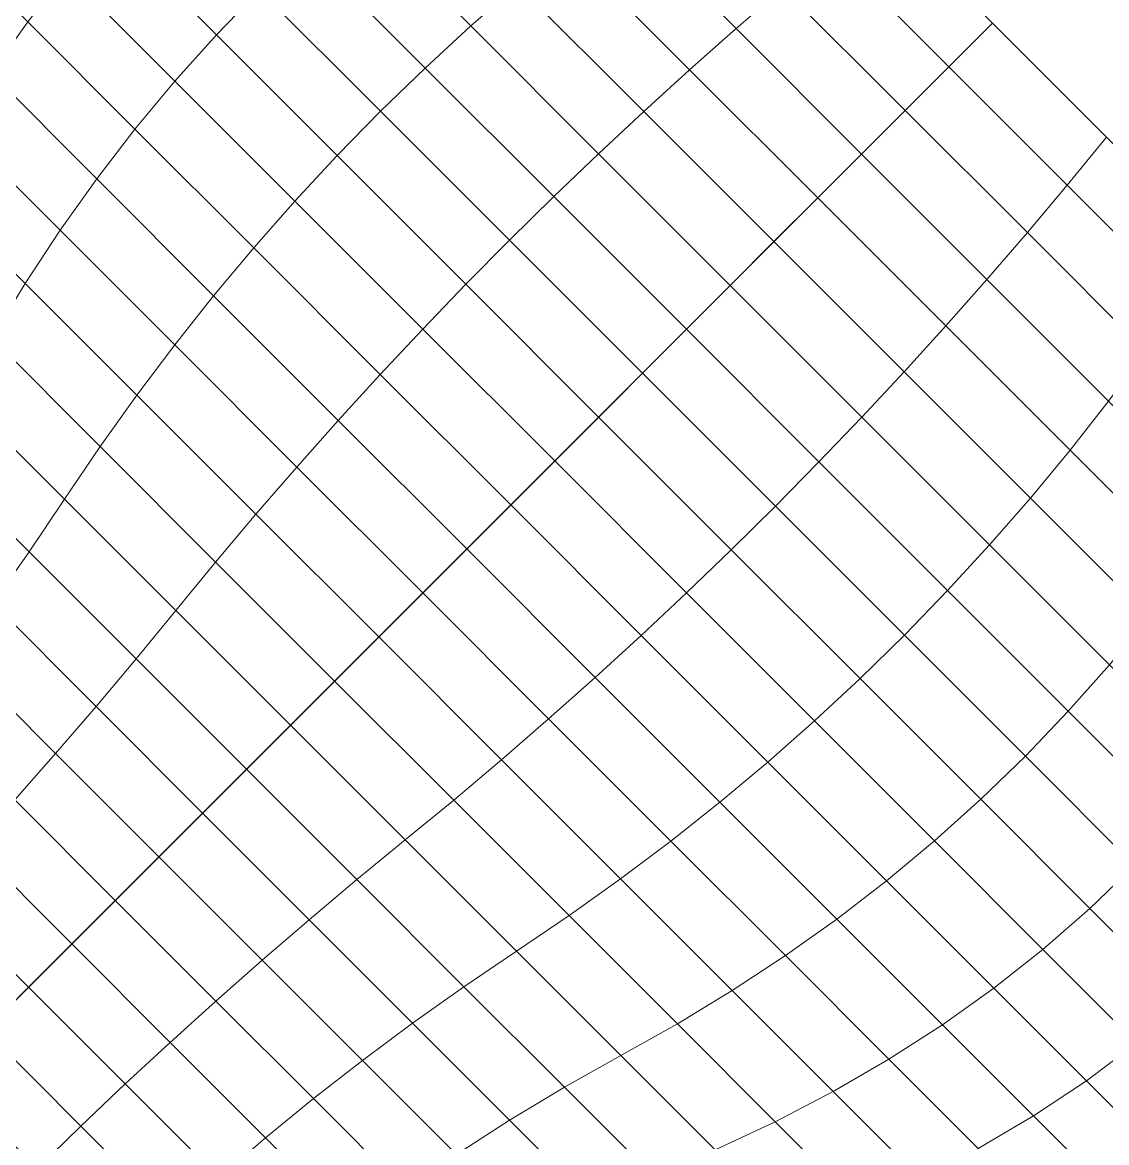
# Model space of a CAD drawing. Header units: millimetres. Extents: x 1246 to 16959, y -13818 to -1371.
# Drawn here: x 7549.023 to 7551.693, y -1387.845 to -1385.087 of the extents above; entities that cross this region are included whole.
import ezdxf

# ---------------------------------------------------------------- set-up
doc = ezdxf.new("R2010")
doc.units = ezdxf.units.MM
doc.header["$LTSCALE"] = 50
doc.layers.add('pio-Pillow Block - 3D', color=7, linetype='Continuous', lineweight=5)

# ---------------------------------------------------------------- blocks, each defined once
blk = doc.blocks.new('obj-02')
at = {"layer": 'pio-Pillow Block - 3D', "color": 7, "linetype": 'Continuous', "lineweight": 5, "transparency": 33554687}
for points in [[(49.7955, 116.5284), (49.8201, 116.5039), (51.412, 114.912), (49.7955, 116.5284)], [(49.8201, 116.5039), (49.7955, 116.5284), (51.412, 114.912), (49.8201, 116.5039)], [(49.8201, 116.5039), (49.893, 116.4309), (51.412, 114.912), (49.8201, 116.5039)], [(49.893, 116.4309), (49.8201, 116.5039), (51.412, 114.912), (49.893, 116.4309)], [(49.893, 116.4309), (50.0121, 116.3118), (51.412, 114.912), (49.893, 116.4309)], [(50.0121, 116.3118), (49.893, 116.4309), (51.412, 114.912), (50.0121, 116.3118)], [(50.0121, 116.3118), (50.1737, 116.1502), (51.412, 114.912), (50.0121, 116.3118)], [(50.1737, 116.1502), (50.0121, 116.3118), (51.412, 114.912), (50.1737, 116.1502)], [(50.1737, 116.1502), (50.3729, 115.951), (51.412, 114.912), (50.1737, 116.1502)], [(50.3729, 115.951), (50.1737, 116.1502), (51.412, 114.912), (50.3729, 115.951)], [(50.3729, 115.951), (50.6037, 115.7202), (51.412, 114.912), (50.3729, 115.951)], [(50.6037, 115.7202), (50.3729, 115.951), (51.412, 114.912), (50.6037, 115.7202)], [(50.6037, 115.7202), (50.8591, 115.4648), (51.412, 114.912), (50.6037, 115.7202)], [(50.8591, 115.4648), (50.6037, 115.7202), (51.412, 114.912), (50.8591, 115.4648)], [(50.8591, 115.4648), (51.1313, 115.1927), (51.412, 114.912), (50.8591, 115.4648)], [(51.1313, 115.1927), (50.8591, 115.4648), (51.412, 114.912), (51.1313, 115.1927)], [(49.8318, 115.1998), (50.1269, 114.9047), (50.2421, 115.0053), (49.9504, 115.297), (49.8318, 115.1998)], [(50.1269, 114.9047), (49.8318, 115.1998), (49.9504, 115.297), (50.2421, 115.0053), (50.1269, 114.9047)], [(50.4807, 115.1978), (50.7802, 114.8982), (50.8959, 114.9979), (50.6041, 115.2897), (50.4807, 115.1978)], [(50.7802, 114.8982), (50.4807, 115.1978), (50.6041, 115.2897), (50.8959, 114.9979), (50.7802, 114.8982)], [(49.2318, 115.1517), (49.5006, 114.883), (49.607, 114.9928), (49.3377, 115.262), (49.2318, 115.1517)], [(49.5006, 114.883), (49.2318, 115.1517), (49.3377, 115.262), (49.607, 114.9928), (49.5006, 114.883)], [(49.7174, 115.0984), (50.0145, 114.8012), (50.1269, 114.9047), (49.8318, 115.1998), (49.7174, 115.0984)], [(50.0145, 114.8012), (49.7174, 115.0984), (49.8318, 115.1998), (50.1269, 114.9047), (50.0145, 114.8012)], [(50.36, 115.103), (50.666, 114.797), (50.7802, 114.8982), (50.4807, 115.1978), (50.36, 115.103)], [(50.666, 114.797), (50.36, 115.103), (50.4807, 115.1978), (50.7802, 114.8982), (50.666, 114.797)], [(51.0129, 115.096), (51.3045, 114.8045), (51.412, 114.912), (51.1313, 115.1927), (51.0129, 115.096)], [(51.3045, 114.8045), (51.0129, 115.096), (51.1313, 115.1927), (51.412, 114.912), (51.3045, 114.8045)], [(51.1313, 115.1927), (51.412, 114.912), (51.412, 114.912), (51.1313, 115.1927)], [(51.412, 114.912), (51.1313, 115.1927), (51.412, 114.912), (51.412, 114.912)], [(49.1312, 115.0361), (49.3983, 114.7689), (49.5006, 114.883), (49.2318, 115.1517), (49.1312, 115.0361)], [(49.3983, 114.7689), (49.1312, 115.0361), (49.2318, 115.1517), (49.5006, 114.883), (49.3983, 114.7689)], [(48.721, 115.0132), (48.9456, 114.7886), (49.0358, 114.915), (48.8077, 115.1431), (48.721, 115.0132)], [(48.9456, 114.7886), (48.721, 115.0132), (48.8077, 115.1431), (49.0358, 114.915), (48.9456, 114.7886)], [(49.607, 114.9928), (49.9049, 114.6948), (50.0145, 114.8012), (49.7174, 115.0984), (49.607, 114.9928)], [(49.9049, 114.6948), (49.607, 114.9928), (49.7174, 115.0984), (50.0145, 114.8012), (49.9049, 114.6948)], [(50.2421, 115.0053), (50.553, 114.6944), (50.666, 114.797), (50.36, 115.103), (50.2421, 115.0053)], [(50.553, 114.6944), (50.2421, 115.0053), (50.36, 115.103), (50.666, 114.797), (50.553, 114.6944)], [(50.8959, 114.9979), (51.1969, 114.6969), (51.3045, 114.8045), (51.0129, 115.096), (50.8959, 114.9979)], [(51.1969, 114.6969), (50.8959, 114.9979), (51.0129, 115.096), (51.3045, 114.8045), (51.1969, 114.6969)], [(49.0358, 114.915), (49.3, 114.6507), (49.3983, 114.7689), (49.1312, 115.0361), (49.0358, 114.915)], [(49.3, 114.6507), (49.0358, 114.915), (49.1312, 115.0361), (49.3983, 114.7689), (49.3, 114.6507)], [(49.5006, 114.883), (49.798, 114.5856), (49.9049, 114.6948), (49.607, 114.9928), (49.5006, 114.883)], [(49.798, 114.5856), (49.5006, 114.883), (49.607, 114.9928), (49.9049, 114.6948), (49.798, 114.5856)], [(50.1269, 114.9047), (50.4415, 114.5902), (50.553, 114.6944), (50.2421, 115.0053), (50.1269, 114.9047)], [(50.4415, 114.5902), (50.1269, 114.9047), (50.2421, 115.0053), (50.553, 114.6944), (50.4415, 114.5902)], [(50.7802, 114.8982), (51.0892, 114.5892), (51.1969, 114.6969), (50.8959, 114.9979), (50.7802, 114.8982)], [(51.0892, 114.5892), (50.7802, 114.8982), (50.8959, 114.9979), (51.1969, 114.6969), (51.0892, 114.5892)], [(51.412, 114.912), (46.0238, 109.5238), (46.0238, 109.5238), (51.412, 114.912)], [(51.412, 114.912), (51.412, 114.912), (46.0238, 109.5238), (51.412, 114.912)], [(51.412, 114.912), (46.0238, 109.5238), (46.0238, 109.5238), (51.412, 114.912)], [(51.412, 114.912), (51.412, 114.912), (46.0238, 109.5238), (51.412, 114.912)], [(51.412, 114.912), (46.0238, 109.5238), (46.0238, 109.5238), (51.412, 114.912)], [(51.412, 114.912), (51.412, 114.912), (46.0238, 109.5238), (51.412, 114.912)], [(51.412, 114.912), (46.0238, 109.5238), (46.0238, 109.5238), (51.412, 114.912)], [(51.412, 114.912), (51.412, 114.912), (46.0238, 109.5238), (51.412, 114.912)], [(51.412, 114.912), (46.0238, 109.5238), (46.0238, 109.5238), (51.412, 114.912)], [(51.412, 114.912), (51.412, 114.912), (46.0238, 109.5238), (51.412, 114.912)], [(51.412, 114.912), (46.0238, 109.5238), (46.0238, 109.5238), (51.412, 114.912)], [(51.412, 114.912), (51.412, 114.912), (46.0238, 109.5238), (51.412, 114.912)], [(51.412, 114.912), (46.0238, 109.5238), (46.0238, 109.5238), (51.412, 114.912)], [(51.412, 114.912), (51.412, 114.912), (46.0238, 109.5238), (51.412, 114.912)], [(51.412, 114.912), (46.0238, 109.5238), (46.0238, 109.5238), (51.412, 114.912)], [(51.412, 114.912), (51.412, 114.912), (46.0238, 109.5238), (51.412, 114.912)], [(51.412, 114.912), (46.0238, 109.5238), (46.0238, 109.5238), (51.412, 114.912)], [(51.412, 114.912), (51.412, 114.912), (46.0238, 109.5238), (51.412, 114.912)], [(51.412, 114.912), (46.0238, 109.5238), (46.0238, 109.5238), (51.412, 114.912)], [(51.412, 114.912), (51.412, 114.912), (46.0238, 109.5238), (51.412, 114.912)], [(51.412, 114.912), (46.0238, 109.5238), (46.0238, 109.5238), (51.412, 114.912)], [(51.412, 114.912), (51.412, 114.912), (46.0238, 109.5238), (51.412, 114.912)], [(51.412, 114.912), (46.0238, 109.5238), (46.0238, 109.5238), (51.412, 114.912)], [(51.412, 114.912), (51.412, 114.912), (46.0238, 109.5238), (51.412, 114.912)], [(51.412, 114.912), (46.0238, 109.5238), (46.0238, 109.5238), (51.412, 114.912)], [(51.412, 114.912), (51.412, 114.912), (46.0238, 109.5238), (51.412, 114.912)], [(51.412, 114.912), (46.0238, 109.5238), (46.0238, 109.5238), (51.412, 114.912)], [(51.412, 114.912), (51.412, 114.912), (46.0238, 109.5238), (51.412, 114.912)], [(51.412, 114.912), (46.0238, 109.5238), (46.0238, 109.5238), (51.412, 114.912)], [(51.412, 114.912), (51.412, 114.912), (46.0238, 109.5238), (51.412, 114.912)], [(51.412, 114.912), (46.0238, 109.5238), (46.0238, 109.5238), (51.412, 114.912)], [(51.412, 114.912), (51.412, 114.912), (46.0238, 109.5238), (51.412, 114.912)], [(51.412, 114.912), (46.0238, 109.5238), (46.0238, 109.5238), (51.412, 114.912)], [(51.412, 114.912), (51.412, 114.912), (46.0238, 109.5238), (51.412, 114.912)], [(51.412, 114.912), (46.0238, 109.5238), (46.0238, 109.5238), (51.412, 114.912)], [(51.412, 114.912), (51.412, 114.912), (46.0238, 109.5238), (51.412, 114.912)], [(51.412, 114.912), (46.0238, 109.5238), (46.0238, 109.5238), (51.412, 114.912)], [(51.412, 114.912), (51.412, 114.912), (46.0238, 109.5238), (51.412, 114.912)], [(51.412, 114.912), (46.0238, 109.5238), (46.0238, 109.5238), (51.412, 114.912)], [(51.412, 114.912), (51.412, 114.912), (46.0238, 109.5238), (51.412, 114.912)], [(51.412, 114.912), (46.0238, 109.5238), (46.0238, 109.5238), (51.412, 114.912)], [(51.412, 114.912), (51.412, 114.912), (46.0238, 109.5238), (51.412, 114.912)], [(51.412, 114.912), (46.0238, 109.5238), (46.0238, 109.5238), (51.412, 114.912)], [(51.412, 114.912), (51.412, 114.912), (46.0238, 109.5238), (51.412, 114.912)], [(51.412, 114.912), (46.0238, 109.5238), (46.0238, 109.5238), (51.412, 114.912)], [(51.412, 114.912), (51.412, 114.912), (46.0238, 109.5238), (51.412, 114.912)], [(51.412, 114.912), (46.0238, 109.5238), (46.0238, 109.5238), (51.412, 114.912)], [(51.412, 114.912), (51.412, 114.912), (46.0238, 109.5238), (51.412, 114.912)], [(51.412, 114.912), (46.0238, 109.5238), (46.0238, 109.5238), (51.412, 114.912)], [(51.412, 114.912), (51.412, 114.912), (46.0238, 109.5238), (51.412, 114.912)], [(51.412, 114.912), (46.0238, 109.5238), (46.0238, 109.5238), (51.412, 114.912)], [(51.412, 114.912), (51.412, 114.912), (46.0238, 109.5238), (51.412, 114.912)], [(51.412, 114.912), (46.0238, 109.5238), (46.0238, 109.5238), (51.412, 114.912)], [(51.412, 114.912), (51.412, 114.912), (46.0238, 109.5238), (51.412, 114.912)], [(51.412, 114.912), (46.0238, 109.5238), (46.0238, 109.5238), (51.412, 114.912)], [(51.412, 114.912), (51.412, 114.912), (46.0238, 109.5238), (51.412, 114.912)], [(51.412, 114.912), (46.0238, 109.5238), (46.0238, 109.5238), (51.412, 114.912)], [(51.412, 114.912), (51.412, 114.912), (46.0238, 109.5238), (51.412, 114.912)], [(51.412, 114.912), (46.0238, 109.5238), (46.0238, 109.5238), (51.412, 114.912)], [(51.412, 114.912), (51.412, 114.912), (46.0238, 109.5238), (51.412, 114.912)], [(51.412, 114.912), (46.0238, 109.5238), (46.0238, 109.5238), (51.412, 114.912)], [(51.412, 114.912), (51.412, 114.912), (46.0238, 109.5238), (51.412, 114.912)], [(51.412, 114.912), (46.0238, 109.5238), (46.0238, 109.5238), (51.412, 114.912)], [(51.412, 114.912), (51.412, 114.912), (46.0238, 109.5238), (51.412, 114.912)], [(51.412, 114.912), (46.0238, 109.5238), (46.0238, 109.5238), (51.412, 114.912)], [(51.412, 114.912), (51.412, 114.912), (46.0238, 109.5238), (51.412, 114.912)], [(51.412, 114.912), (46.0238, 109.5238), (46.0238, 109.5238), (51.412, 114.912)], [(51.412, 114.912), (51.412, 114.912), (46.0238, 109.5238), (51.412, 114.912)], [(51.412, 114.912), (46.0238, 109.5238), (46.0238, 109.5238), (51.412, 114.912)], [(51.412, 114.912), (51.412, 114.912), (46.0238, 109.5238), (51.412, 114.912)], [(51.412, 114.912), (46.0238, 109.5238), (46.0238, 109.5238), (51.412, 114.912)], [(51.412, 114.912), (51.412, 114.912), (46.0238, 109.5238), (51.412, 114.912)], [(51.412, 114.912), (46.0238, 109.5238), (46.0238, 109.5238), (51.412, 114.912)], [(51.412, 114.912), (51.412, 114.912), (46.0238, 109.5238), (51.412, 114.912)], [(48.9456, 114.7886), (49.2058, 114.5283), (49.3, 114.6507), (49.0358, 114.915), (48.9456, 114.7886)], [(49.2058, 114.5283), (48.9456, 114.7886), (49.0358, 114.915), (49.3, 114.6507), (49.2058, 114.5283)], [(50.0145, 114.8012), (50.3312, 114.4845), (50.4415, 114.5902), (50.1269, 114.9047), (50.0145, 114.8012)], [(50.3312, 114.4845), (50.0145, 114.8012), (50.1269, 114.9047), (50.4415, 114.5902), (50.3312, 114.4845)], [(51.3045, 114.8045), (51.412, 114.912), (51.412, 114.912), (51.3045, 114.8045)], [(51.596, 114.5129), (51.3045, 114.8045), (51.412, 114.912), (51.6927, 114.6313), (51.596, 114.5129)], [(51.3045, 114.8045), (51.596, 114.5129), (51.6927, 114.6313), (51.412, 114.912), (51.3045, 114.8045)], [(51.412, 114.912), (51.412, 114.912), (51.412, 114.912), (51.412, 114.912)], [(51.6927, 114.6313), (51.412, 114.912), (51.412, 114.912), (51.6927, 114.6313)], [(51.9648, 114.3591), (51.6927, 114.6313), (51.412, 114.912), (51.9648, 114.3591)], [(52.2202, 114.1037), (51.9648, 114.3591), (51.412, 114.912), (52.2202, 114.1037)], [(52.451, 113.8729), (52.2202, 114.1037), (51.412, 114.912), (52.451, 113.8729)], [(52.6502, 113.6737), (52.451, 113.8729), (51.412, 114.912), (52.6502, 113.6737)], [(52.8118, 113.5121), (52.6502, 113.6737), (51.412, 114.912), (52.8118, 113.5121)], [(52.9309, 113.393), (52.8118, 113.5121), (51.412, 114.912), (52.9309, 113.393)], [(53.0039, 113.3201), (52.9309, 113.393), (51.412, 114.912), (53.0039, 113.3201)], [(53.0284, 113.2955), (53.0039, 113.3201), (51.412, 114.912), (53.0284, 113.2955)], [(53.0039, 113.3201), (53.0284, 113.2955), (51.412, 114.912), (53.0039, 113.3201)], [(52.9309, 113.393), (53.0039, 113.3201), (51.412, 114.912), (52.9309, 113.393)], [(52.8118, 113.5121), (52.9309, 113.393), (51.412, 114.912), (52.8118, 113.5121)], [(52.6502, 113.6737), (52.8118, 113.5121), (51.412, 114.912), (52.6502, 113.6737)], [(52.451, 113.8729), (52.6502, 113.6737), (51.412, 114.912), (52.451, 113.8729)], [(52.2202, 114.1037), (52.451, 113.8729), (51.412, 114.912), (52.2202, 114.1037)], [(51.9648, 114.3591), (52.2202, 114.1037), (51.412, 114.912), (51.9648, 114.3591)], [(51.6927, 114.6313), (51.9648, 114.3591), (51.412, 114.912), (51.6927, 114.6313)], [(51.412, 114.912), (51.6927, 114.6313), (51.412, 114.912), (51.412, 114.912)], [(49.3983, 114.7689), (49.6938, 114.4734), (49.798, 114.5856), (49.5006, 114.883), (49.3983, 114.7689)], [(49.6938, 114.4734), (49.3983, 114.7689), (49.5006, 114.883), (49.798, 114.5856), (49.6938, 114.4734)], [(50.666, 114.797), (50.9815, 114.4815), (51.0892, 114.5892), (50.7802, 114.8982), (50.666, 114.797)], [(50.9815, 114.4815), (50.666, 114.797), (50.7802, 114.8982), (51.0892, 114.5892), (50.9815, 114.4815)], [(49.9049, 114.6948), (50.2224, 114.3773), (50.3312, 114.4845), (50.0145, 114.8012), (49.9049, 114.6948)], [(50.2224, 114.3773), (49.9049, 114.6948), (50.0145, 114.8012), (50.3312, 114.4845), (50.2224, 114.3773)], [(50.553, 114.6944), (50.8737, 114.3737), (50.9815, 114.4815), (50.666, 114.797), (50.553, 114.6944)], [(50.8737, 114.3737), (50.553, 114.6944), (50.666, 114.797), (50.9815, 114.4815), (50.8737, 114.3737)], [(51.1969, 114.6969), (51.3045, 114.8045), (51.3045, 114.8045), (51.1969, 114.6969)], [(51.4979, 114.3959), (51.1969, 114.6969), (51.3045, 114.8045), (51.596, 114.5129), (51.4979, 114.3959)], [(51.1969, 114.6969), (51.4979, 114.3959), (51.596, 114.5129), (51.3045, 114.8045), (51.1969, 114.6969)], [(48.8606, 114.6568), (49.1157, 114.4017), (49.2058, 114.5283), (48.9456, 114.7886), (48.8606, 114.6568)], [(49.1157, 114.4017), (48.8606, 114.6568), (48.9456, 114.7886), (49.2058, 114.5283), (49.1157, 114.4017)], [(49.3, 114.6507), (49.5924, 114.3584), (49.6938, 114.4734), (49.3983, 114.7689), (49.3, 114.6507)], [(49.5924, 114.3584), (49.3, 114.6507), (49.3983, 114.7689), (49.6938, 114.4734), (49.5924, 114.3584)], [(49.798, 114.5856), (50.1149, 114.2686), (50.2224, 114.3773), (49.9049, 114.6948), (49.798, 114.5856)], [(50.1149, 114.2686), (49.798, 114.5856), (49.9049, 114.6948), (50.2224, 114.3773), (50.1149, 114.2686)], [(50.4415, 114.5902), (50.7658, 114.2658), (50.8737, 114.3737), (50.553, 114.6944), (50.4415, 114.5902)], [(50.7658, 114.2658), (50.4415, 114.5902), (50.553, 114.6944), (50.8737, 114.3737), (50.7658, 114.2658)], [(51.0892, 114.5892), (51.1969, 114.6969), (51.1969, 114.6969), (51.0892, 114.5892)], [(51.3982, 114.2802), (51.0892, 114.5892), (51.1969, 114.6969), (51.4979, 114.3959), (51.3982, 114.2802)], [(51.0892, 114.5892), (51.3982, 114.2802), (51.4979, 114.3959), (51.1969, 114.6969), (51.0892, 114.5892)], [(48.7809, 114.5196), (49.0296, 114.2709), (49.1157, 114.4017), (48.8606, 114.6568), (48.7809, 114.5196)], [(49.0296, 114.2709), (48.7809, 114.5196), (48.8606, 114.6568), (49.1157, 114.4017), (49.0296, 114.2709)], [(49.2058, 114.5283), (49.4937, 114.2404), (49.5924, 114.3584), (49.3, 114.6507), (49.2058, 114.5283)], [(49.4937, 114.2404), (49.2058, 114.5283), (49.3, 114.6507), (49.5924, 114.3584), (49.4937, 114.2404)], [(51.8787, 114.2302), (51.596, 114.5129), (51.6927, 114.6313), (51.9648, 114.3591), (51.8787, 114.2302)], [(51.596, 114.5129), (51.8787, 114.2302), (51.9648, 114.3591), (51.6927, 114.6313), (51.596, 114.5129)], [(49.6938, 114.4734), (50.0088, 114.1585), (50.1149, 114.2686), (49.798, 114.5856), (49.6938, 114.4734)], [(50.0088, 114.1585), (49.6938, 114.4734), (49.798, 114.5856), (50.1149, 114.2686), (50.0088, 114.1585)], [(50.3312, 114.4845), (50.6579, 114.1579), (50.7658, 114.2658), (50.4415, 114.5902), (50.3312, 114.4845)], [(50.6579, 114.1579), (50.3312, 114.4845), (50.4415, 114.5902), (50.7658, 114.2658), (50.6579, 114.1579)], [(50.9815, 114.4815), (51.0892, 114.5892), (51.0892, 114.5892), (50.9815, 114.4815)], [(51.297, 114.166), (50.9815, 114.4815), (51.0892, 114.5892), (51.3982, 114.2802), (51.297, 114.166)], [(50.9815, 114.4815), (51.297, 114.166), (51.3982, 114.2802), (51.0892, 114.5892), (50.9815, 114.4815)], [(48.7064, 114.377), (48.9475, 114.1359), (49.0296, 114.2709), (48.7809, 114.5196), (48.7064, 114.377)], [(48.9475, 114.1359), (48.7064, 114.377), (48.7809, 114.5196), (49.0296, 114.2709), (48.9475, 114.1359)], [(49.1157, 114.4017), (49.3978, 114.1196), (49.4937, 114.2404), (49.2058, 114.5283), (49.1157, 114.4017)], [(49.3978, 114.1196), (49.1157, 114.4017), (49.2058, 114.5283), (49.4937, 114.2404), (49.3978, 114.1196)], [(51.7897, 114.1041), (51.4979, 114.3959), (51.596, 114.5129), (51.8787, 114.2302), (51.7897, 114.1041)], [(51.4979, 114.3959), (51.7897, 114.1041), (51.8787, 114.2302), (51.596, 114.5129), (51.4979, 114.3959)], [(49.5924, 114.3584), (49.904, 114.0468), (50.0088, 114.1585), (49.6938, 114.4734), (49.5924, 114.3584)], [(49.904, 114.0468), (49.5924, 114.3584), (49.6938, 114.4734), (50.0088, 114.1585), (49.904, 114.0468)], [(50.2224, 114.3773), (50.5499, 114.0499), (50.6579, 114.1579), (50.3312, 114.4845), (50.2224, 114.3773)], [(50.5499, 114.0499), (50.2224, 114.3773), (50.3312, 114.4845), (50.6579, 114.1579), (50.5499, 114.0499)], [(50.8737, 114.3737), (50.9815, 114.4815), (50.9815, 114.4815), (50.8737, 114.3737)], [(51.1944, 114.053), (50.8737, 114.3737), (50.9815, 114.4815), (51.297, 114.166), (51.1944, 114.053)], [(50.8737, 114.3737), (51.1944, 114.053), (51.297, 114.166), (50.9815, 114.4815), (50.8737, 114.3737)], [(49.0296, 114.2709), (49.3047, 113.9958), (49.3978, 114.1196), (49.1157, 114.4017), (49.0296, 114.2709)], [(49.3047, 113.9958), (49.0296, 114.2709), (49.1157, 114.4017), (49.3978, 114.1196), (49.3047, 113.9958)], [(51.6978, 113.9807), (51.3982, 114.2802), (51.4979, 114.3959), (51.7897, 114.1041), (51.6978, 113.9807)], [(51.3982, 114.2802), (51.6978, 113.9807), (51.7897, 114.1041), (51.4979, 114.3959), (51.3982, 114.2802)], [(49.4937, 114.2404), (49.8006, 113.9336), (49.904, 114.0468), (49.5924, 114.3584), (49.4937, 114.2404)], [(49.8006, 113.9336), (49.4937, 114.2404), (49.5924, 114.3584), (49.904, 114.0468), (49.8006, 113.9336)], [(50.1149, 114.2686), (50.4418, 113.9418), (50.5499, 114.0499), (50.2224, 114.3773), (50.1149, 114.2686)], [(50.4418, 113.9418), (50.1149, 114.2686), (50.2224, 114.3773), (50.5499, 114.0499), (50.4418, 113.9418)], [(50.7658, 114.2658), (50.8737, 114.3737), (50.8737, 114.3737), (50.7658, 114.2658)], [(51.0902, 113.9415), (50.7658, 114.2658), (50.8737, 114.3737), (51.1944, 114.053), (51.0902, 113.9415)], [(50.7658, 114.2658), (51.0902, 113.9415), (51.1944, 114.053), (50.8737, 114.3737), (50.7658, 114.2658)], [(48.9475, 114.1359), (49.2143, 113.8692), (49.3047, 113.9958), (49.0296, 114.2709), (48.9475, 114.1359)], [(49.2143, 113.8692), (48.9475, 114.1359), (49.0296, 114.2709), (49.3047, 113.9958), (49.2143, 113.8692)], [(50.0088, 114.1585), (50.3336, 113.8336), (50.4418, 113.9418), (50.1149, 114.2686), (50.0088, 114.1585)], [(50.3336, 113.8336), (50.0088, 114.1585), (50.1149, 114.2686), (50.4418, 113.9418), (50.3336, 113.8336)], [(51.603, 113.86), (51.297, 114.166), (51.3982, 114.2802), (51.6978, 113.9807), (51.603, 113.86)], [(51.297, 114.166), (51.603, 113.86), (51.6978, 113.9807), (51.3982, 114.2802), (51.297, 114.166)], [(49.3978, 114.1196), (49.6986, 113.8188), (49.8006, 113.9336), (49.4937, 114.2404), (49.3978, 114.1196)], [(49.6986, 113.8188), (49.3978, 114.1196), (49.4937, 114.2404), (49.8006, 113.9336), (49.6986, 113.8188)], [(50.6579, 114.1579), (50.7658, 114.2658), (50.7658, 114.2658), (50.6579, 114.1579)], [(50.9845, 113.8312), (50.6579, 114.1579), (50.7658, 114.2658), (51.0902, 113.9415), (50.9845, 113.8312)], [(50.6579, 114.1579), (50.9845, 113.8312), (51.0902, 113.9415), (50.7658, 114.2658), (50.6579, 114.1579)], [(49.904, 114.0468), (50.2254, 113.7254), (50.3336, 113.8336), (50.0088, 114.1585), (49.904, 114.0468)], [(50.2254, 113.7254), (49.904, 114.0468), (50.0088, 114.1585), (50.3336, 113.8336), (50.2254, 113.7254)], [(50.5499, 114.0499), (50.6579, 114.1579), (50.6579, 114.1579), (50.5499, 114.0499)], [(50.8773, 113.7224), (50.5499, 114.0499), (50.6579, 114.1579), (50.9845, 113.8312), (50.8773, 113.7224)], [(50.5499, 114.0499), (50.8773, 113.7224), (50.9845, 113.8312), (50.6579, 114.1579), (50.5499, 114.0499)], [(51.5053, 113.7421), (51.1944, 114.053), (51.297, 114.166), (51.603, 113.86), (51.5053, 113.7421)], [(51.1944, 114.053), (51.5053, 113.7421), (51.603, 113.86), (51.297, 114.166), (51.1944, 114.053)], [(48.8695, 113.9968), (49.1266, 113.7397), (49.2143, 113.8692), (48.9475, 114.1359), (48.8695, 113.9968)], [(49.1266, 113.7397), (48.8695, 113.9968), (48.9475, 114.1359), (49.2143, 113.8692), (49.1266, 113.7397)], [(49.3047, 113.9958), (49.5979, 113.7026), (49.6986, 113.8188), (49.3978, 114.1196), (49.3047, 113.9958)], [(49.5979, 113.7026), (49.3047, 113.9958), (49.3978, 114.1196), (49.6986, 113.8188), (49.5979, 113.7026)], [(50.4418, 113.9418), (50.5499, 114.0499), (50.5499, 114.0499), (50.4418, 113.9418)], [(50.7686, 113.6149), (50.4418, 113.9418), (50.5499, 114.0499), (50.8773, 113.7224), (50.7686, 113.6149)], [(50.4418, 113.9418), (50.7686, 113.6149), (50.8773, 113.7224), (50.5499, 114.0499), (50.4418, 113.9418)], [(51.4047, 113.6269), (51.0902, 113.9415), (51.1944, 114.053), (51.5053, 113.7421), (51.4047, 113.6269)], [(51.0902, 113.9415), (51.4047, 113.6269), (51.5053, 113.7421), (51.1944, 114.053), (51.0902, 113.9415)], [(49.8006, 113.9336), (50.1171, 113.6171), (50.2254, 113.7254), (49.904, 114.0468), (49.8006, 113.9336)], [(50.1171, 113.6171), (49.8006, 113.9336), (49.904, 114.0468), (50.2254, 113.7254), (50.1171, 113.6171)], [(48.7918, 113.8575), (49.0392, 113.6102), (49.1266, 113.7397), (48.8695, 113.9968), (48.7918, 113.8575)], [(49.0392, 113.6102), (48.7918, 113.8575), (48.8695, 113.9968), (49.1266, 113.7397), (49.0392, 113.6102)], [(49.2143, 113.8692), (49.4985, 113.5849), (49.5979, 113.7026), (49.3047, 113.9958), (49.2143, 113.8692)], [(49.4985, 113.5849), (49.2143, 113.8692), (49.3047, 113.9958), (49.5979, 113.7026), (49.4985, 113.5849)], [(51.8901, 113.5729), (51.603, 113.86), (51.6978, 113.9807), (51.9789, 113.6996), (51.8901, 113.5729)], [(51.603, 113.86), (51.8901, 113.5729), (51.9789, 113.6996), (51.6978, 113.9807), (51.603, 113.86)], [(50.3336, 113.8336), (50.4418, 113.9418), (50.4418, 113.9418), (50.3336, 113.8336)], [(50.6585, 113.5088), (50.3336, 113.8336), (50.4418, 113.9418), (50.7686, 113.6149), (50.6585, 113.5088)], [(50.3336, 113.8336), (50.6585, 113.5088), (50.7686, 113.6149), (50.4418, 113.9418), (50.3336, 113.8336)], [(51.3012, 113.5145), (50.9845, 113.8312), (51.0902, 113.9415), (51.4047, 113.6269), (51.3012, 113.5145)], [(50.9845, 113.8312), (51.3012, 113.5145), (51.4047, 113.6269), (51.0902, 113.9415), (50.9845, 113.8312)], [(49.6986, 113.8188), (50.0087, 113.5087), (50.1171, 113.6171), (49.8006, 113.9336), (49.6986, 113.8188)], [(50.0087, 113.5087), (49.6986, 113.8188), (49.8006, 113.9336), (50.1171, 113.6171), (50.0087, 113.5087)], [(48.7107, 113.7225), (48.9496, 113.4836), (49.0392, 113.6102), (48.7918, 113.8575), (48.7107, 113.7225)], [(48.9496, 113.4836), (48.7107, 113.7225), (48.7918, 113.8575), (49.0392, 113.6102), (48.9496, 113.4836)], [(49.1266, 113.7397), (49.4006, 113.4657), (49.4985, 113.5849), (49.2143, 113.8692), (49.1266, 113.7397)], [(49.4006, 113.4657), (49.1266, 113.7397), (49.2143, 113.8692), (49.4985, 113.5849), (49.4006, 113.4657)], [(51.797, 113.4504), (51.5053, 113.7421), (51.603, 113.86), (51.8901, 113.5729), (51.797, 113.4504)], [(51.5053, 113.7421), (51.797, 113.4504), (51.8901, 113.5729), (51.603, 113.86), (51.5053, 113.7421)], [(50.2254, 113.7254), (50.3336, 113.8336), (50.3336, 113.8336), (50.2254, 113.7254)], [(50.5468, 113.404), (50.2254, 113.7254), (50.3336, 113.8336), (50.6585, 113.5088), (50.5468, 113.404)], [(50.2254, 113.7254), (50.5468, 113.404), (50.6585, 113.5088), (50.3336, 113.8336), (50.2254, 113.7254)], [(51.1948, 113.4049), (50.8773, 113.7224), (50.9845, 113.8312), (51.3012, 113.5145), (51.1948, 113.4049)], [(50.8773, 113.7224), (51.1948, 113.4049), (51.3012, 113.5145), (50.9845, 113.8312), (50.8773, 113.7224)], [(49.5979, 113.7026), (49.9003, 113.4003), (50.0087, 113.5087), (49.6986, 113.8188), (49.5979, 113.7026)], [(49.9003, 113.4003), (49.5979, 113.7026), (49.6986, 113.8188), (50.0087, 113.5087), (49.9003, 113.4003)], [(49.0392, 113.6102), (49.3028, 113.3466), (49.4006, 113.4657), (49.1266, 113.7397), (49.0392, 113.6102)], [(49.3028, 113.3466), (49.0392, 113.6102), (49.1266, 113.7397), (49.4006, 113.4657), (49.3028, 113.3466)], [(50.1171, 113.6171), (50.2254, 113.7254), (50.2254, 113.7254), (50.1171, 113.6171)], [(50.4336, 113.3006), (50.1171, 113.6171), (50.2254, 113.7254), (50.5468, 113.404), (50.4336, 113.3006)], [(50.1171, 113.6171), (50.4336, 113.3006), (50.5468, 113.404), (50.2254, 113.7254), (50.1171, 113.6171)], [(51.0856, 113.298), (50.7686, 113.6149), (50.8773, 113.7224), (51.1948, 113.4049), (51.0856, 113.298)], [(50.7686, 113.6149), (51.0856, 113.298), (51.1948, 113.4049), (50.8773, 113.7224), (50.7686, 113.6149)], [(51.6998, 113.3318), (51.4047, 113.6269), (51.5053, 113.7421), (51.797, 113.4504), (51.6998, 113.3318)], [(51.4047, 113.6269), (51.6998, 113.3318), (51.797, 113.4504), (51.5053, 113.7421), (51.4047, 113.6269)], [(49.4985, 113.5849), (49.7917, 113.2917), (49.9003, 113.4003), (49.5979, 113.7026), (49.4985, 113.5849)], [(49.7917, 113.2917), (49.4985, 113.5849), (49.5979, 113.7026), (49.9003, 113.4003), (49.7917, 113.2917)], [(48.9496, 113.4836), (49.2041, 113.2291), (49.3028, 113.3466), (49.0392, 113.6102), (48.9496, 113.4836)], [(49.2041, 113.2291), (48.9496, 113.4836), (49.0392, 113.6102), (49.3028, 113.3466), (49.2041, 113.2291)], [(50.0087, 113.5087), (50.1171, 113.6171), (50.1171, 113.6171), (50.0087, 113.5087)], [(50.3188, 113.1986), (50.0087, 113.5087), (50.1171, 113.6171), (50.4336, 113.3006), (50.3188, 113.1986)], [(50.0087, 113.5087), (50.3188, 113.1986), (50.4336, 113.3006), (50.1171, 113.6171), (50.0087, 113.5087)], [(50.9734, 113.1938), (50.6585, 113.5088), (50.7686, 113.6149), (51.0856, 113.298), (50.9734, 113.1938)], [(50.6585, 113.5088), (50.9734, 113.1938), (51.0856, 113.298), (50.7686, 113.6149), (50.6585, 113.5088)], [(51.5984, 113.2174), (51.3012, 113.5145), (51.4047, 113.6269), (51.6998, 113.3318), (51.5984, 113.2174)], [(51.3012, 113.5145), (51.5984, 113.2174), (51.6998, 113.3318), (51.4047, 113.6269), (51.3012, 113.5145)], [(49.4006, 113.4657), (49.6831, 113.1831), (49.7917, 113.2917), (49.4985, 113.5849), (49.4006, 113.4657)], [(49.6831, 113.1831), (49.4006, 113.4657), (49.4985, 113.5849), (49.7917, 113.2917), (49.6831, 113.1831)], [(49.9003, 113.4003), (50.0087, 113.5087), (50.0087, 113.5087), (49.9003, 113.4003)], [(50.2026, 113.0979), (49.9003, 113.4003), (50.0087, 113.5087), (50.3188, 113.1986), (50.2026, 113.0979)], [(49.9003, 113.4003), (50.2026, 113.0979), (50.3188, 113.1986), (50.0087, 113.5087), (49.9003, 113.4003)], [(50.8584, 113.0924), (50.5468, 113.404), (50.6585, 113.5088), (50.9734, 113.1938), (50.8584, 113.0924)], [(50.5468, 113.404), (50.8584, 113.0924), (50.9734, 113.1938), (50.6585, 113.5088), (50.5468, 113.404)], [(51.4928, 113.107), (51.1948, 113.4049), (51.3012, 113.5145), (51.5984, 113.2174), (51.4928, 113.107)], [(51.1948, 113.4049), (51.4928, 113.107), (51.5984, 113.2174), (51.3012, 113.5145), (51.1948, 113.4049)], [(48.8577, 113.3601), (49.1044, 113.1133), (49.2041, 113.2291), (48.9496, 113.4836), (48.8577, 113.3601)], [(49.1044, 113.1133), (48.8577, 113.3601), (48.9496, 113.4836), (49.2041, 113.2291), (49.1044, 113.1133)], [(49.3028, 113.3466), (49.5747, 113.0747), (49.6831, 113.1831), (49.4006, 113.4657), (49.3028, 113.3466)], [(49.5747, 113.0747), (49.3028, 113.3466), (49.4006, 113.4657), (49.6831, 113.1831), (49.5747, 113.0747)], [(49.7917, 113.2917), (49.9003, 113.4003), (49.9003, 113.4003), (49.7917, 113.2917)], [(50.0849, 112.9985), (49.7917, 113.2917), (49.9003, 113.4003), (50.2026, 113.0979), (50.0849, 112.9985)], [(49.7917, 113.2917), (50.0849, 112.9985), (50.2026, 113.0979), (49.9003, 113.4003), (49.7917, 113.2917)], [(50.7404, 112.9937), (50.4336, 113.3006), (50.5468, 113.404), (50.8584, 113.0924), (50.7404, 112.9937)], [(50.4336, 113.3006), (50.7404, 112.9937), (50.8584, 113.0924), (50.5468, 113.404), (50.4336, 113.3006)], [(51.383, 113.0006), (51.0856, 113.298), (51.1948, 113.4049), (51.4928, 113.107), (51.383, 113.0006)], [(51.0856, 113.298), (51.383, 113.0006), (51.4928, 113.107), (51.1948, 113.4049), (51.0856, 113.298)], [(48.7636, 113.2394), (49.0038, 112.9992), (49.1044, 113.1133), (48.8577, 113.3601), (48.7636, 113.2394)], [(49.0038, 112.9992), (48.7636, 113.2394), (48.8577, 113.3601), (49.1044, 113.1133), (49.0038, 112.9992)], [(49.2041, 113.2291), (49.4666, 112.9666), (49.5747, 113.0747), (49.3028, 113.3466), (49.2041, 113.2291)], [(49.4666, 112.9666), (49.2041, 113.2291), (49.3028, 113.3466), (49.5747, 113.0747), (49.4666, 112.9666)], [(51.867, 112.9488), (51.5984, 113.2174), (51.6998, 113.3318), (51.9665, 113.0651), (51.867, 112.9488)], [(51.5984, 113.2174), (51.867, 112.9488), (51.9665, 113.0651), (51.6998, 113.3318), (51.5984, 113.2174)], [(49.6831, 113.1831), (49.7917, 113.2917), (49.7917, 113.2917), (49.6831, 113.1831)], [(49.9657, 112.9006), (49.6831, 113.1831), (49.7917, 113.2917), (50.0849, 112.9985), (49.9657, 112.9006)], [(49.6831, 113.1831), (49.9657, 112.9006), (50.0849, 112.9985), (49.7917, 113.2917), (49.6831, 113.1831)], [(50.6196, 112.8978), (50.3188, 113.1986), (50.4336, 113.3006), (50.7404, 112.9937), (50.6196, 112.8978)], [(50.3188, 113.1986), (50.6196, 112.8978), (50.7404, 112.9937), (50.4336, 113.3006), (50.3188, 113.1986)], [(51.2689, 112.8983), (50.9734, 113.1938), (51.0856, 113.298), (51.383, 113.0006), (51.2689, 112.8983)], [(50.9734, 113.1938), (51.2689, 112.8983), (51.383, 113.0006), (51.0856, 113.298), (50.9734, 113.1938)], [(49.1044, 113.1133), (49.3589, 112.8589), (49.4666, 112.9666), (49.2041, 113.2291), (49.1044, 113.1133)], [(49.3589, 112.8589), (49.1044, 113.1133), (49.2041, 113.2291), (49.4666, 112.9666), (49.3589, 112.8589)], [(50.4958, 112.8047), (50.2026, 113.0979), (50.3188, 113.1986), (50.6196, 112.8978), (50.4958, 112.8047)], [(50.2026, 113.0979), (50.4958, 112.8047), (50.6196, 112.8978), (50.3188, 113.1986), (50.2026, 113.0979)], [(51.1507, 112.8), (50.8584, 113.0924), (50.9734, 113.1938), (51.2689, 112.8983), (51.1507, 112.8)], [(50.8584, 113.0924), (51.1507, 112.8), (51.2689, 112.8983), (50.9734, 113.1938), (50.8584, 113.0924)], [(51.762, 112.8377), (51.4928, 113.107), (51.5984, 113.2174), (51.867, 112.9488), (51.762, 112.8377)], [(51.4928, 113.107), (51.762, 112.8377), (51.867, 112.9488), (51.5984, 113.2174), (51.4928, 113.107)], [(49.5747, 113.0747), (49.6831, 113.1831), (49.6831, 113.1831), (49.5747, 113.0747)], [(49.8466, 112.8028), (49.5747, 113.0747), (49.6831, 113.1831), (49.9657, 112.9006), (49.8466, 112.8028)], [(49.5747, 113.0747), (49.8466, 112.8028), (49.9657, 112.9006), (49.6831, 113.1831), (49.5747, 113.0747)], [(49.0038, 112.9992), (49.2515, 112.7515), (49.3589, 112.8589), (49.1044, 113.1133), (49.0038, 112.9992)], [(49.2515, 112.7515), (49.0038, 112.9992), (49.1044, 113.1133), (49.3589, 112.8589), (49.2515, 112.7515)], [(50.3692, 112.7143), (50.0849, 112.9985), (50.2026, 113.0979), (50.4958, 112.8047), (50.3692, 112.7143)], [(50.0849, 112.9985), (50.3692, 112.7143), (50.4958, 112.8047), (50.2026, 113.0979), (50.0849, 112.9985)], [(51.0283, 112.7058), (50.7404, 112.9937), (50.8584, 113.0924), (51.1507, 112.8), (51.0283, 112.7058)], [(50.7404, 112.9937), (51.0283, 112.7058), (51.1507, 112.8), (50.8584, 113.0924), (50.7404, 112.9937)], [(51.6517, 112.7318), (51.383, 113.0006), (51.4928, 113.107), (51.762, 112.8377), (51.6517, 112.7318)], [(51.383, 113.0006), (51.6517, 112.7318), (51.762, 112.8377), (51.4928, 113.107), (51.383, 113.0006)], [(49.4666, 112.9666), (49.5747, 113.0747), (49.5747, 113.0747), (49.4666, 112.9666)], [(49.7291, 112.7041), (49.4666, 112.9666), (49.5747, 113.0747), (49.8466, 112.8028), (49.7291, 112.7041)], [(49.4666, 112.9666), (49.7291, 112.7041), (49.8466, 112.8028), (49.5747, 113.0747), (49.4666, 112.9666)], [(48.9022, 112.8868), (49.1445, 112.6445), (49.2515, 112.7515), (49.0038, 112.9992), (48.9022, 112.8868)], [(49.1445, 112.6445), (48.9022, 112.8868), (49.0038, 112.9992), (49.2515, 112.7515), (49.1445, 112.6445)], [(51.5361, 112.6312), (51.2689, 112.8983), (51.383, 113.0006), (51.6517, 112.7318), (51.5361, 112.6312)], [(51.2689, 112.8983), (51.5361, 112.6312), (51.6517, 112.7318), (51.383, 113.0006), (51.2689, 112.8983)], [(50.2397, 112.6266), (49.9657, 112.9006), (50.0849, 112.9985), (50.3692, 112.7143), (50.2397, 112.6266)], [(49.9657, 112.9006), (50.2397, 112.6266), (50.3692, 112.7143), (50.0849, 112.9985), (49.9657, 112.9006)], [(50.9017, 112.6157), (50.6196, 112.8978), (50.7404, 112.9937), (51.0283, 112.7058), (50.9017, 112.6157)], [(50.6196, 112.8978), (50.9017, 112.6157), (51.0283, 112.7058), (50.7404, 112.9937), (50.6196, 112.8978)], [(49.3589, 112.8589), (49.4666, 112.9666), (49.4666, 112.9666), (49.3589, 112.8589)], [(49.6133, 112.6044), (49.3589, 112.8589), (49.4666, 112.9666), (49.7291, 112.7041), (49.6133, 112.6044)], [(49.3589, 112.8589), (49.6133, 112.6044), (49.7291, 112.7041), (49.4666, 112.9666), (49.3589, 112.8589)], [(50.1102, 112.5392), (49.8466, 112.8028), (49.9657, 112.9006), (50.2397, 112.6266), (50.1102, 112.5392)], [(49.8466, 112.8028), (50.1102, 112.5392), (50.2397, 112.6266), (49.9657, 112.9006), (49.8466, 112.8028)], [(50.7709, 112.5296), (50.4958, 112.8047), (50.6196, 112.8978), (50.9017, 112.6157), (50.7709, 112.5296)], [(50.4958, 112.8047), (50.7709, 112.5296), (50.9017, 112.6157), (50.6196, 112.8978), (50.4958, 112.8047)], [(51.415, 112.5358), (51.1507, 112.8), (51.2689, 112.8983), (51.5361, 112.6312), (51.415, 112.5358)], [(51.1507, 112.8), (51.415, 112.5358), (51.5361, 112.6312), (51.2689, 112.8983), (51.1507, 112.8)], [(48.7997, 112.776), (49.0379, 112.5379), (49.1445, 112.6445), (48.9022, 112.8868), (48.7997, 112.776)], [(49.0379, 112.5379), (48.7997, 112.776), (48.9022, 112.8868), (49.1445, 112.6445), (49.0379, 112.5379)], [(49.2515, 112.7515), (49.3589, 112.8589), (49.3589, 112.8589), (49.2515, 112.7515)], [(49.4992, 112.5038), (49.2515, 112.7515), (49.3589, 112.8589), (49.6133, 112.6044), (49.4992, 112.5038)], [(49.2515, 112.7515), (49.4992, 112.5038), (49.6133, 112.6044), (49.3589, 112.8589), (49.2515, 112.7515)], [(51.8837, 112.4998), (51.6517, 112.7318), (51.762, 112.8377), (51.9945, 112.6052), (51.8837, 112.4998)], [(51.6517, 112.7318), (51.8837, 112.4998), (51.9945, 112.6052), (51.762, 112.8377), (51.6517, 112.7318)], [(49.9836, 112.4496), (49.7291, 112.7041), (49.8466, 112.8028), (50.1102, 112.5392), (49.9836, 112.4496)], [(49.7291, 112.7041), (49.9836, 112.4496), (50.1102, 112.5392), (49.8466, 112.8028), (49.7291, 112.7041)], [(50.6359, 112.4475), (50.3692, 112.7143), (50.4958, 112.8047), (50.7709, 112.5296), (50.6359, 112.4475)], [(50.3692, 112.7143), (50.6359, 112.4475), (50.7709, 112.5296), (50.4958, 112.8047), (50.3692, 112.7143)], [(51.2886, 112.4456), (51.0283, 112.7058), (51.1507, 112.8), (51.415, 112.5358), (51.2886, 112.4456)], [(51.0283, 112.7058), (51.2886, 112.4456), (51.415, 112.5358), (51.1507, 112.8), (51.0283, 112.7058)], [(48.6962, 112.667), (48.9316, 112.4316), (49.0379, 112.5379), (48.7997, 112.776), (48.6962, 112.667)], [(48.9316, 112.4316), (48.6962, 112.667), (48.7997, 112.776), (49.0379, 112.5379), (48.9316, 112.4316)], [(49.1445, 112.6445), (49.2515, 112.7515), (49.2515, 112.7515), (49.1445, 112.6445)], [(49.3868, 112.4022), (49.1445, 112.6445), (49.2515, 112.7515), (49.4992, 112.5038), (49.3868, 112.4022)], [(49.1445, 112.6445), (49.3868, 112.4022), (49.4992, 112.5038), (49.2515, 112.7515), (49.1445, 112.6445)], [(51.7666, 112.4006), (51.5361, 112.6312), (51.6517, 112.7318), (51.8837, 112.4998), (51.7666, 112.4006)], [(51.5361, 112.6312), (51.7666, 112.4006), (51.8837, 112.4998), (51.6517, 112.7318), (51.5361, 112.6312)], [(49.8601, 112.3577), (49.6133, 112.6044), (49.7291, 112.7041), (49.9836, 112.4496), (49.8601, 112.3577)], [(49.6133, 112.6044), (49.8601, 112.3577), (49.9836, 112.4496), (49.7291, 112.7041), (49.6133, 112.6044)], [(50.4968, 112.3695), (50.2397, 112.6266), (50.3692, 112.7143), (50.6359, 112.4475), (50.4968, 112.3695)], [(50.2397, 112.6266), (50.4968, 112.3695), (50.6359, 112.4475), (50.3692, 112.7143), (50.2397, 112.6266)], [(51.1568, 112.3606), (50.9017, 112.6157), (51.0283, 112.7058), (51.2886, 112.4456), (51.1568, 112.3606)], [(50.9017, 112.6157), (51.1568, 112.3606), (51.2886, 112.4456), (51.0283, 112.7058), (50.9017, 112.6157)], [(49.0379, 112.5379), (49.1445, 112.6445), (49.1445, 112.6445), (49.0379, 112.5379)], [(49.276, 112.2997), (49.0379, 112.5379), (49.1445, 112.6445), (49.3868, 112.4022), (49.276, 112.2997)], [(49.0379, 112.5379), (49.276, 112.2997), (49.3868, 112.4022), (49.1445, 112.6445), (49.0379, 112.5379)], [(50.3575, 112.2918), (50.1102, 112.5392), (50.2397, 112.6266), (50.4968, 112.3695), (50.3575, 112.2918)], [(50.1102, 112.5392), (50.3575, 112.2918), (50.4968, 112.3695), (50.2397, 112.6266), (50.1102, 112.5392)], [(51.0196, 112.2809), (50.7709, 112.5296), (50.9017, 112.6157), (51.1568, 112.3606), (51.0196, 112.2809)], [(50.7709, 112.5296), (51.0196, 112.2809), (51.1568, 112.3606), (50.9017, 112.6157), (50.7709, 112.5296)], [(51.6431, 112.3077), (51.415, 112.5358), (51.5361, 112.6312), (51.7666, 112.4006), (51.6431, 112.3077)], [(51.415, 112.5358), (51.6431, 112.3077), (51.7666, 112.4006), (51.5361, 112.6312), (51.415, 112.5358)], [(49.7394, 112.2636), (49.4992, 112.5038), (49.6133, 112.6044), (49.8601, 112.3577), (49.7394, 112.2636)], [(49.4992, 112.5038), (49.7394, 112.2636), (49.8601, 112.3577), (49.6133, 112.6044), (49.4992, 112.5038)], [(48.9316, 112.4316), (49.0379, 112.5379), (49.0379, 112.5379), (48.9316, 112.4316)], [(49.167, 112.1962), (48.9316, 112.4316), (49.0379, 112.5379), (49.276, 112.2997), (49.167, 112.1962)], [(48.9316, 112.4316), (49.167, 112.1962), (49.276, 112.2997), (49.0379, 112.5379), (48.9316, 112.4316)], [(50.2225, 112.2107), (49.9836, 112.4496), (50.1102, 112.5392), (50.3575, 112.2918), (50.2225, 112.2107)], [(49.9836, 112.4496), (50.2225, 112.2107), (50.3575, 112.2918), (50.1102, 112.5392), (49.9836, 112.4496)], [(51.5132, 112.221), (51.2886, 112.4456), (51.415, 112.5358), (51.6431, 112.3077), (51.5132, 112.221)], [(51.2886, 112.4456), (51.5132, 112.221), (51.6431, 112.3077), (51.415, 112.5358), (51.2886, 112.4456)], [(49.6217, 112.1673), (49.3868, 112.4022), (49.4992, 112.5038), (49.7394, 112.2636), (49.6217, 112.1673)], [(49.3868, 112.4022), (49.6217, 112.1673), (49.7394, 112.2636), (49.4992, 112.5038), (49.3868, 112.4022)], [(50.877, 112.2064), (50.6359, 112.4475), (50.7709, 112.5296), (51.0196, 112.2809), (50.877, 112.2064)], [(50.6359, 112.4475), (50.877, 112.2064), (51.0196, 112.2809), (50.7709, 112.5296), (50.6359, 112.4475)], [(50.0916, 112.1262), (49.8601, 112.3577), (49.9836, 112.4496), (50.2225, 112.2107), (50.0916, 112.1262)], [(49.8601, 112.3577), (50.0916, 112.1262), (50.2225, 112.2107), (49.9836, 112.4496), (49.8601, 112.3577)], [(50.7291, 112.1372), (50.4968, 112.3695), (50.6359, 112.4475), (50.877, 112.2064), (50.7291, 112.1372)], [(50.4968, 112.3695), (50.7291, 112.1372), (50.877, 112.2064), (50.6359, 112.4475), (50.4968, 112.3695)], [(49.0596, 112.0917), (48.8257, 112.3257), (48.9316, 112.4316), (49.167, 112.1962), (49.0596, 112.0917)], [(48.8257, 112.3257), (49.0596, 112.0917), (49.167, 112.1962), (48.9316, 112.4316), (48.8257, 112.3257)], [(51.3769, 112.1405), (51.1568, 112.3606), (51.2886, 112.4456), (51.5132, 112.221), (51.3769, 112.1405)], [(51.1568, 112.3606), (51.3769, 112.1405), (51.5132, 112.221), (51.2886, 112.4456), (51.1568, 112.3606)], [(49.507, 112.0687), (49.276, 112.2997), (49.3868, 112.4022), (49.6217, 112.1673), (49.507, 112.0687)], [(49.276, 112.2997), (49.507, 112.0687), (49.6217, 112.1673), (49.3868, 112.4022), (49.276, 112.2997)], [(51.8281, 112.1226), (51.6431, 112.3077), (51.7666, 112.4006), (51.9537, 112.2136), (51.8281, 112.1226)], [(51.6431, 112.3077), (51.8281, 112.1226), (51.9537, 112.2136), (51.7666, 112.4006), (51.6431, 112.3077)], [(50.5811, 112.0683), (50.3575, 112.2918), (50.4968, 112.3695), (50.7291, 112.1372), (50.5811, 112.0683)], [(50.3575, 112.2918), (50.5811, 112.0683), (50.7291, 112.1372), (50.4968, 112.3695), (50.3575, 112.2918)], [(49.9648, 112.0382), (49.7394, 112.2636), (49.8601, 112.3577), (50.0916, 112.1262), (49.9648, 112.0382)], [(49.7394, 112.2636), (49.9648, 112.0382), (50.0916, 112.1262), (49.8601, 112.3577), (49.7394, 112.2636)], [(51.2342, 112.0663), (51.0196, 112.2809), (51.1568, 112.3606), (51.3769, 112.1405), (51.2342, 112.0663)], [(51.0196, 112.2809), (51.2342, 112.0663), (51.3769, 112.1405), (51.1568, 112.3606), (51.0196, 112.2809)], [(49.3952, 111.9679), (49.167, 112.1962), (49.276, 112.2997), (49.507, 112.0687), (49.3952, 111.9679)], [(49.167, 112.1962), (49.3952, 111.9679), (49.507, 112.0687), (49.276, 112.2997), (49.167, 112.1962)], [(50.4383, 111.9949), (50.2225, 112.2107), (50.3575, 112.2918), (50.5811, 112.0683), (50.4383, 111.9949)], [(50.2225, 112.2107), (50.4383, 111.9949), (50.5811, 112.0683), (50.3575, 112.2918), (50.2225, 112.2107)], [(51.6954, 112.0387), (51.5132, 112.221), (51.6431, 112.3077), (51.8281, 112.1226), (51.6954, 112.0387)], [(51.5132, 112.221), (51.6954, 112.0387), (51.8281, 112.1226), (51.6431, 112.3077), (51.5132, 112.221)], [(49.8422, 111.9468), (49.6217, 112.1673), (49.7394, 112.2636), (49.9648, 112.0382), (49.8422, 111.9468)], [(49.6217, 112.1673), (49.8422, 111.9468), (49.9648, 112.0382), (49.7394, 112.2636), (49.6217, 112.1673)], [(51.0851, 111.9983), (50.877, 112.2064), (51.0196, 112.2809), (51.2342, 112.0663), (51.0851, 111.9983)], [(50.877, 112.2064), (51.0851, 111.9983), (51.2342, 112.0663), (51.0196, 112.2809), (50.877, 112.2064)], [(50.3008, 111.917), (50.0916, 112.1262), (50.2225, 112.2107), (50.4383, 111.9949), (50.3008, 111.917)], [(50.0916, 112.1262), (50.3008, 111.917), (50.4383, 111.9949), (50.2225, 112.2107), (50.0916, 112.1262)], [(50.9297, 111.9366), (50.7291, 112.1372), (50.877, 112.2064), (51.0851, 111.9983), (50.9297, 111.9366)], [(50.7291, 112.1372), (50.9297, 111.9366), (51.0851, 111.9983), (50.877, 112.2064), (50.7291, 112.1372)], [(51.5555, 111.9619), (51.3769, 112.1405), (51.5132, 112.221), (51.6954, 112.0387), (51.5555, 111.9619)], [(51.3769, 112.1405), (51.5555, 111.9619), (51.6954, 112.0387), (51.5132, 112.221), (51.3769, 112.1405)], [(49.2864, 111.8649), (49.0596, 112.0917), (49.167, 112.1962), (49.3952, 111.9679), (49.2864, 111.8649)], [(49.0596, 112.0917), (49.2864, 111.8649), (49.3952, 111.9679), (49.167, 112.1962), (49.0596, 112.0917)], [(49.7237, 111.852), (49.507, 112.0687), (49.6217, 112.1673), (49.8422, 111.9468), (49.7237, 111.852)], [(49.507, 112.0687), (49.7237, 111.852), (49.8422, 111.9468), (49.6217, 112.1673), (49.507, 112.0687)]]:
    blk.add_lwpolyline(points, dxfattribs=at)

msp = doc.modelspace()

# ---------------------------------------------------------------- block references
at = {"layer": 'pio-Pillow Block - 3D', "color": 7, "transparency": 33554687}
msp.add_blockref('obj-02', (7500, -1500), dxfattribs=at)

doc.saveas('drawing.dxf')
